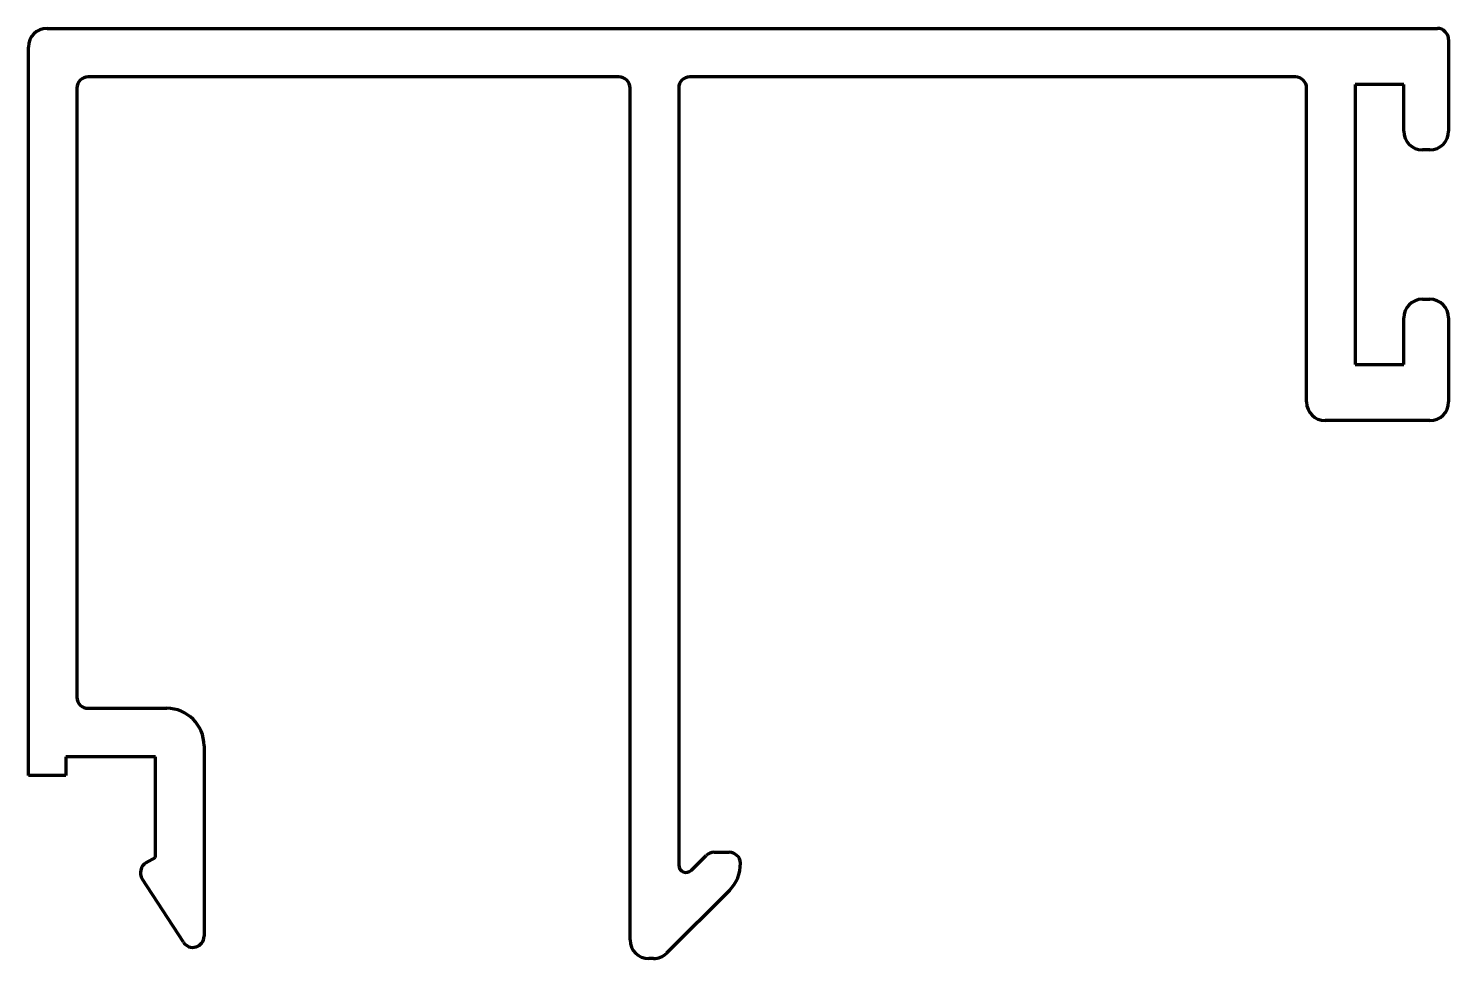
# Model space of a CAD drawing. Header units: millimetres. Extents: x -8.4 to 29.6, y -17.3 to 7.6.
import ezdxf

# ---------------------------------------------------------------- set-up
doc = ezdxf.new("R2010")
doc.units = ezdxf.units.MM
doc.layers.add('00_ALUMINIO', color=7, linetype='Continuous', lineweight=100)

msp = doc.modelspace()

# ---------------------------------------------------------------- linework, layer by layer
at = {"layer": '00_ALUMINIO'}
for p, q in [((-7.917, 7.635), (29.283, 7.635)), ((29.583, 7.335), (29.583, 4.885)), ((-8.417, -12.365), (-8.417, 7.135)), ((7.383, 6.335), (-6.817, 6.335)), ((25.483, 6.335), (9.283, 6.335)), ((28.383, 6.135), (27.083, 6.135)), ((27.083, 6.135), (27.083, -1.365)), ((28.383, 4.885), (28.383, 6.135)), ((-7.117, 6.035), (-7.117, -10.265)), ((7.683, -16.765), (7.683, 6.035)), ((8.983, 6.035), (8.983, -14.758)), ((25.783, -2.365), (25.783, 6.035)), ((29.083, 4.385), (28.883, 4.385)), ((28.883, 0.385), (29.083, 0.385)), ((28.383, -1.365), (28.383, -0.115)), ((29.583, -0.115), (29.583, -2.365)), ((27.083, -1.365), (28.383, -1.365)), ((29.083, -2.865), (26.283, -2.865)), ((-6.817, -10.565), (-4.717, -10.565)), ((-3.717, -11.565), (-3.717, -16.665)), ((-5.017, -11.865), (-7.417, -11.865)), ((-7.417, -11.865), (-7.417, -12.365)), ((-5.017, -14.558), (-5.017, -11.865)), ((-7.417, -12.365), (-8.417, -12.365)), ((9.932, -14.416), (10.333, -14.416)), ((-5.271, -14.705), (-5.017, -14.558)), ((9.325, -14.899), (9.72, -14.504)), ((-4.268, -16.828), (-5.372, -15.128)), ((10.341, -15.439), (8.661, -17.118)), ((8.308, -17.265), (8.183, -17.265))]:
    msp.add_line(p, q, dxfattribs=at)
for centre, radius, start, end in [((-7.917, 7.135), 0.5, 90, 180), ((29.283, 7.335), 0.3, 360, 90), ((-6.817, 6.035), 0.3, 90, 180), ((7.383, 6.035), 0.3, 0, 90), ((9.283, 6.035), 0.3, 90, 180), ((25.483, 6.035), 0.3, 360, 90), ((28.883, 4.885), 0.5, 180, 270), ((29.083, 4.885), 0.5, 270, 360), ((28.883, -0.115), 0.5, 90, 180), ((29.083, -0.115), 0.5, 0, 90), ((26.283, -2.365), 0.5, 180, 270), ((29.083, -2.365), 0.5, 270, 0), ((-6.817, -10.265), 0.3, 180, 270), ((-4.717, -11.565), 1, 0, 90), ((9.932, -14.716), 0.3, 90, 135), ((10.333, -14.716), 0.3, 1.3218, 90), ((-5.121, -14.965), 0.3, 120, 213), ((9.183, -14.758), 0.2, 180, 315), ((9.633, -14.732), 1, 315, 1.3218), ((-4.017, -16.665), 0.3, 213, 360), ((8.183, -16.765), 0.5, 180, 270), ((8.308, -16.765), 0.5, 270, 315)]:
    msp.add_arc(centre, radius, start, end, dxfattribs=at)

doc.saveas('drawing.dxf')
